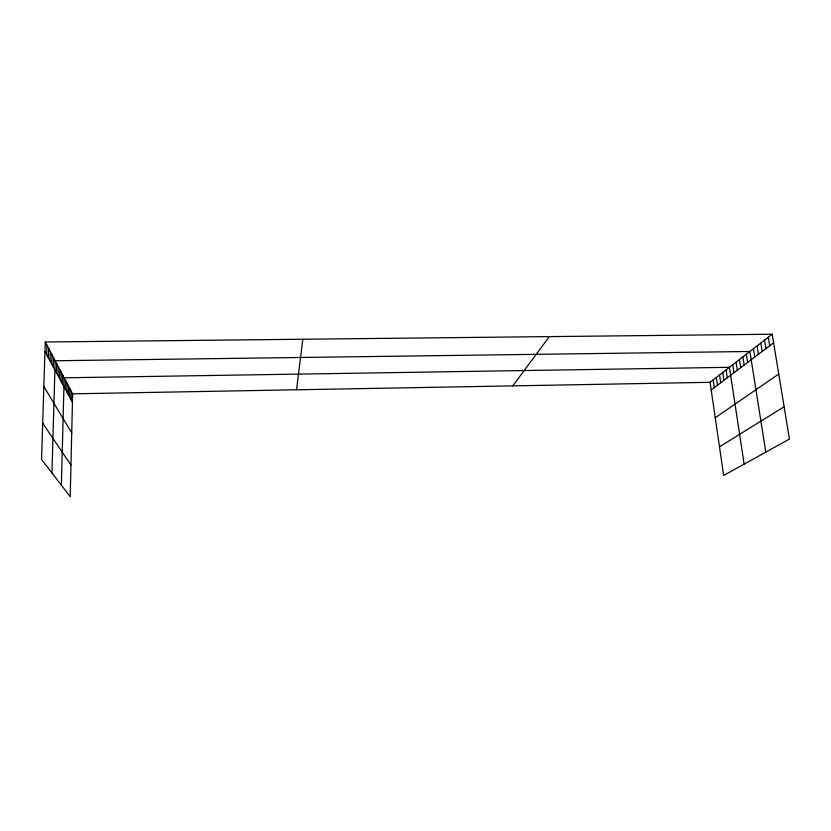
<?xml version="1.0" encoding="UTF-8"?>
<svg xmlns="http://www.w3.org/2000/svg" width="831" height="831" viewBox="0 0 831 831"><rect width="100%" height="100%" fill="white"/><g stroke="black" fill="none" stroke-linecap="round" stroke-linejoin="round"><path stroke-width="1.25" d="M69.7 397.197L69.908 388.648M71.082 399.742L71.289 391.256M45.248 341.998L72.65 393.832L70.209 496.772L41.55 459.408L45.248 341.998L772.186 334.228L789.45 439.048L723.656 475.457L710.058 382.312L772.186 334.228M61.369 485.252L64.174 377.804L729.441 367.312L744.14 464.124M65.42 389.303L65.649 380.577M66.875 391.972L67.093 383.309M68.298 394.611L68.516 386M58.014 375.654L58.263 366.616M59.531 378.458L59.78 369.483M61.027 381.211L61.265 372.298M62.502 383.922L62.73 375.072M51.688 364.009L51.958 354.702M53.309 366.99L53.579 357.756M51.948 472.964L55.158 360.758L749.894 351.482L765.798 452.137M56.466 372.807L56.726 363.708M46.671 354.764L46.962 345.26M48.375 357.891L48.655 348.459M50.047 360.976L50.327 351.606M296.522 389.781L302.816 339.245M512.81 385.875L549.333 336.607M711.17 389.957L773.599 342.808M715.231 417.754L778.74 374.023M719.48 446.818L784.132 406.743M72.65 393.832L710.058 382.312M42.693 423.135L70.957 465.059M43.846 386.477L71.726 432.93M44.947 351.575L72.453 402.256M768.332 337.209L769.724 345.727M764.53 340.149L765.912 348.615M760.791 343.047L762.152 351.451M757.103 345.893L758.443 354.245M753.478 348.708L754.797 357.008M746.363 354.214L747.651 362.409M742.883 356.904L744.15 365.048M739.455 359.563L740.701 367.655M736.069 362.181L737.305 370.221M732.734 364.767L733.95 372.755M726.097 369.899L727.281 377.783M722.793 372.454L723.978 380.286M719.542 374.968L720.706 382.759M716.343 377.451L717.485 385.189M713.175 379.902L714.307 387.589"/></g></svg>
